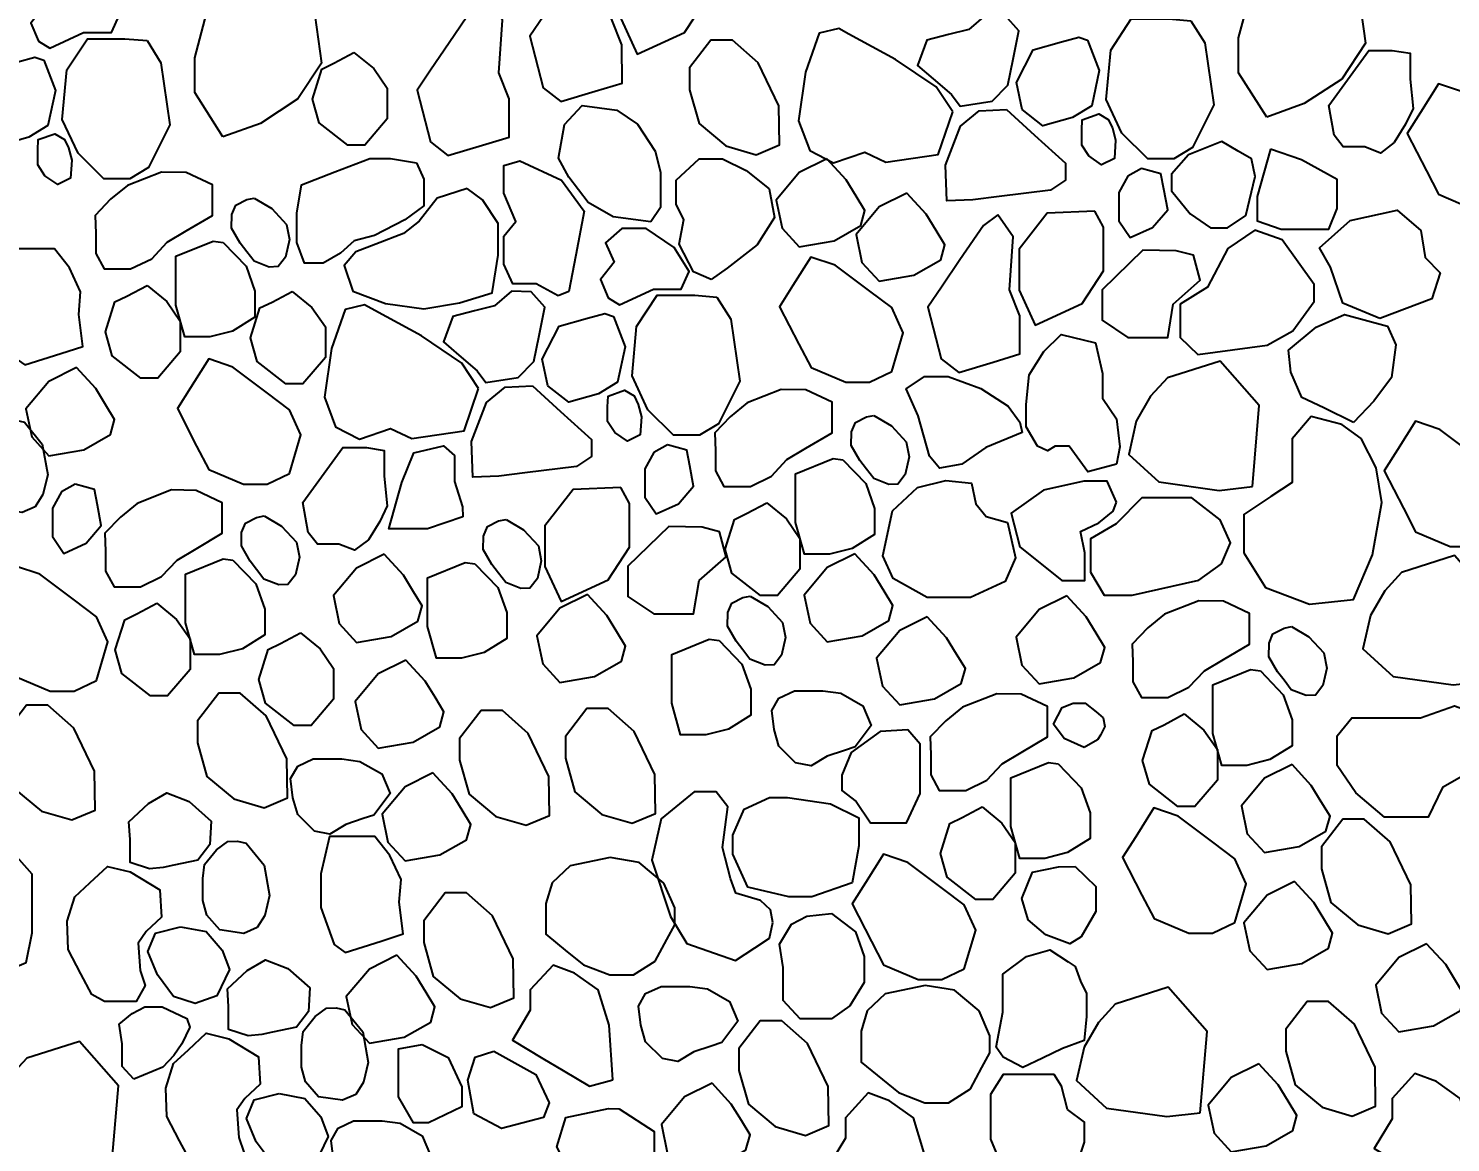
# Model space of a CAD drawing. Header units: millimetres. Extents: x -251401 to 377140, y -30451 to 275830.
# Drawn here: x 68891 to 71192, y -578 to 1223 of the extents above; entities that cross this region are included whole.
import ezdxf

# ---------------------------------------------------------------- set-up
doc = ezdxf.new("R2010")
doc.units = ezdxf.units.MM
for name, color, linetype in [('0-S8', 8, 'Continuous'), ('A-DIMENSIONS', 30, 'Continuous'), ('A-WALL', 4, 'Continuous')]:
    doc.layers.add(name, color=color, linetype=linetype)
doc.styles.add('LEROY', font='simplex.shx')
doc.dimstyles.new('DIM100', dxfattribs={"dimscale": 0, "dimtxt": 220, "dimasz": 180, "dimexe": 220, "dimexo": 250, "dimgap": 1, "dimtad": 1, "dimtoh": 1, "dimlfac": 0.001, "dimzin": 1, "dimdsep": 46, "dimtxsty": 'LEROY', "dimblk1": 'ORIGIN', "dimblk2": 'ORIGIN', "dimsah": 1, "dimcen": 0.18, "dimclrd": 30, "dimclre": 30, "dimclrt": 7, "dimazin": 0, "dimtfac": 1, "dimtix": 1, "dimtmove": 1, "dimatfit": 3, "dimfxl": 1, "dimtvp": 1, "dimtolj": 2, "dimtzin": 0, "dimarcsym": 0})

# ---------------------------------------------------------------- blocks, each defined once
blk = doc.blocks.new('H24H24H24')
at = {"layer": '0-S8', "color": 8}
for points in [[(2728.3, 4305.8), (2805.4, 4302.6), (2851, 4244), (2851, 4177.8), (2824.9, 4121.4), (2748.8, 4156.6), (2714.2, 4209.3), (2714.2, 4279.8)], [(2885.5, 4299.5), (2908.7, 4282.7), (2946.6, 4226.9), (2976.7, 4182.7), (2998.5, 4150.6), (2977.2, 4066.9), (2948.7, 4044.8), (2892.9, 4061.7), (2849.6, 4074.7), (2849.7, 4136.4), (2866.6, 4178.5), (2860.3, 4263.9)], [(1806.7, 4019.7), (1852.1, 4091.2), (1852.1, 4147.5), (1830.3, 4229.2), (1778.6, 4272.7), (1712.1, 4261.8), (1657.7, 4216.5), (1646.9, 4139.2), (1685.2, 4081), (1746, 4041.4)], [(3495.4, 3987.5), (3540.8, 4059.1), (3540.8, 4115.3), (3519.1, 4197.1), (3467.3, 4240.5), (3400.8, 4229.7), (3346.4, 4184.3), (3335.6, 4107), (3373.9, 4048.9), (3434.7, 4009.2)], [(3775.4, 4130.9), (3720.6, 4156.3), (3675.4, 4156.3), (3662.7, 4184.7), (3687.1, 4223.2), (3732.3, 4254.2), (3771.3, 4254.2), (3798.2, 4230.8), (3783.9, 4199.8), (3806, 4171.7), (3793.9, 4142.1)], [(3068.1, 4212), (3091.3, 4195.2), (3129.2, 4139.4), (3159.2, 4095.2), (3181.1, 4063), (3159.7, 3979.4), (3131.3, 3957.3), (3075.5, 3974.1), (3032.2, 3987.2), (3032.3, 4048.9), (3049.1, 4091), (3042.8, 4176.4)], [(1929.2, 4175.3), (1906.8, 4139.5), (1892.2, 4039.5), (1926.8, 3970.3), (1957.1, 3952.1), (1999, 3952.1), (2040.9, 3993.4), (2066.4, 4048), (2059.1, 4128), (2025.7, 4178.4), (1965, 4178.4)], [(2229.6, 4183.9), (2261.2, 4184.8), (2288.8, 4161.2), (2321.4, 4152.9), (2356.4, 4144.1), (2371.6, 4103.1), (2346.5, 4081.7), (2316.7, 4056.1), (2302.8, 4037.2), (2250.8, 4045.5), (2225.4, 4071.3), (2216.8, 4113.5), (2207.5, 4159)], [(2096.5, 4143.9), (2077.6, 4094.8), (2089.6, 4038), (2120.7, 4019.1), (2168.9, 4005.3), (2202.5, 4032), (2211.7, 4075.3), (2184.4, 4128.4), (2138.5, 4141.2), (2110.6, 4148.9)], [(2314.6, 4027.9), (2341.5, 4068.3), (2407.1, 4112.6), (2482.6, 4153.8), (2499, 4162.7), (2530.7, 4155.2), (2552.6, 4092.4), (2564, 4013.5), (2545.9, 3965.5), (2507.4, 3945.5), (2456.9, 3963.1), (2422.7, 3946.9), (2338, 3959.3)], [(2595.9, 4037.6), (2629.4, 4107.1), (2671.1, 4144.1), (2705.7, 4144.1), (2740.3, 4099.1), (2740.3, 4063.7), (2725, 4009.1), (2681.6, 3973), (2632.6, 3958.5), (2594.8, 3974.6)], [(3617.9, 4143.2), (3595.5, 4107.4), (3580.9, 4007.3), (3615.5, 3938.2), (3645.9, 3920), (3687.7, 3920), (3729.6, 3961.2), (3755.1, 4015.8), (3747.8, 4095.9), (3714.4, 4146.2), (3653.7, 4146.2)], [(1582, 4007.9), (1600.3, 3978.5), (1622.5, 3961.5), (1648, 3971.3), (1682.7, 3971.3), (1697.7, 3990.2), (1706.2, 4038.6), (1641.5, 4127.4), (1603.6, 4127.4), (1574.8, 4122.9), (1574.8, 4081), (1569.9, 4033.5)], [(3283.3, 4124), (3251.4, 4098), (3229.7, 4066.5), (3229.7, 4016.9), (3265.9, 3974.3), (3293.4, 3974.3), (3339.8, 4010.4), (3350.6, 4048.8), (3335.4, 4097.3), (3315.9, 4106.7)], [(3785.2, 4111.7), (3766.3, 4062.6), (3778.4, 4005.8), (3809.4, 3986.9), (3857.6, 3973.1), (3891.2, 3999.8), (3900.4, 4043.1), (3873.2, 4096.3), (3827.2, 4109), (3799.3, 4116.7)], [(1398.2, 3888.6), (1379.7, 3951), (1398.2, 3991.5), (1433.6, 4018.2), (1489.7, 4060.3), (1528.8, 4073.5), (1558.1, 4027.1), (1579.6, 3993.2), (1548.4, 3932.8), (1528.8, 3894.9), (1472.7, 3871), (1434.4, 3871)], [(2227.7, 4031.9), (2182.1, 3990.6), (2132, 3945.3), (2132, 3917.7), (2156.4, 3901.3), (2239.7, 3891), (2281.9, 3885.8), (2323.9, 3884.2), (2326.2, 3941.9), (2302, 4004.9), (2271.9, 4029.6)], [(2803.1, 3850.3), (2863.9, 3858.1), (2904.3, 3881.4), (2935.9, 3922.7), (2952.5, 3953.3), (2942.8, 4007.8), (2914.1, 4038.4), (2858.1, 4030.7), (2824.5, 4008.3), (2795.8, 3964.5), (2787.6, 3930.5), (2787.6, 3873.6)], [(2051.1, 3982.1), (2053, 3952.9), (2073.7, 3942.6), (2094.5, 3956.8), (2105.9, 3974.4), (2105.9, 3998.2), (2105.3, 4015.4), (2078.5, 4024.9), (2062.9, 4015.7), (2056.3, 4002.1)], [(3739.9, 3949.9), (3741.7, 3920.8), (3762.4, 3910.5), (3783.2, 3924.6), (3794.6, 3942.2), (3794.6, 3966), (3794, 3983.3), (3767.2, 3992.7), (3751.6, 3983.6), (3745.1, 3969.9)], [(1800.7, 3968), (1822.3, 3891), (1822.3, 3852.1), (1783.4, 3838.2), (1706.3, 3838.2), (1692.5, 3872), (1692.5, 3918.7), (1750.5, 3950.7)], [(1852.6, 3964.6), (1879.5, 3980.1), (1933.2, 3958.5), (1960.9, 3927.4), (1960.9, 3900.5), (1930.6, 3863.3), (1897.7, 3840.8), (1870, 3840.8), (1840.5, 3860.7), (1825.2, 3923.6), (1831.2, 3952.3)], [(2009.2, 3936.4), (2031.2, 3924.3), (2045.9, 3897.6), (2045.9, 3852.1), (2027.5, 3824.8), (1991.4, 3841.1), (1966.7, 3869.9), (1973, 3902.9), (1977.8, 3928.1)], [(2518.2, 3952.1), (2562.8, 3929.8), (2600.2, 3885.3), (2590.6, 3840), (2562.8, 3809.8), (2506.6, 3819.4), (2463.4, 3844.2), (2456.7, 3868.5), (2470.8, 3891.7), (2487, 3918.2)], [(2705.5, 3756.8), (2733.9, 3769.4), (2757.2, 3813.9), (2749.6, 3853.9), (2762.2, 3878.2), (2762.2, 3917.6), (2724.8, 3952), (2687.3, 3952), (2648.9, 3933.3), (2611.4, 3903.5), (2602.8, 3857.4), (2631.1, 3812.9), (2679.7, 3775.5)], [(2953.1, 3730.5), (2988.5, 3750), (3026.1, 3750), (3040.6, 3781.6), (3040.6, 3827.3), (3021.3, 3850.6), (3041, 3896.4), (3041, 3941.1), (3014.7, 3948.7), (2947.7, 3917.7), (2910.6, 3867.5), (2924.3, 3796.5), (2935.7, 3737.5)], [(3182, 3945.9), (3170.5, 3919), (3170.5, 3876.2), (3201, 3853.7), (3250, 3828.1), (3282.7, 3819.7), (3305.2, 3799.4), (3333.1, 3783.5), (3363.5, 3783.5), (3375.5, 3817), (3375.5, 3864.3), (3368, 3910.2), (3314.5, 3930.9), (3257.8, 3952.9), (3224.4, 3952.9)], [(3554.7, 3929.9), (3594.5, 3930.5), (3649.7, 3908.8), (3677, 3886.7), (3702, 3860.5), (3700.9, 3831.5), (3700.9, 3799.1), (3687.2, 3774.1), (3644.6, 3774.1), (3610.4, 3790.6), (3585.4, 3817.3), (3554.7, 3835.5), (3512.4, 3860.5), (3512.4, 3887.8), (3512.4, 3910)], [(2389, 3896.6), (2433.5, 3874.3), (2470.9, 3829.8), (2461.4, 3784.5), (2433.5, 3754.3), (2377.3, 3763.9), (2334.1, 3788.7), (2327.4, 3813), (2341.6, 3836.2), (2357.7, 3862.7)], [(3100, 3904.3), (3148.5, 3888.4), (3177.7, 3851.3), (3203.4, 3831.3), (3248, 3814.1), (3280.1, 3801.8), (3298.9, 3779.9), (3285.1, 3738.1), (3232.5, 3718.2), (3170.2, 3709.6), (3112.5, 3719.3), (3059.9, 3735.3), (3050.2, 3796.4), (3050.2, 3847.8), (3075.3, 3885.6)], [(3444.6, 3888.6), (3416.2, 3871.9), (3392.3, 3846), (3387.5, 3821.6), (3393.9, 3793.3), (3405.9, 3777.8), (3420.6, 3777), (3445, 3786.6), (3456.5, 3801.7), (3467.3, 3815.7), (3481.3, 3840), (3480.9, 3861.9), (3474.5, 3877.1), (3456.5, 3886.2)], [(1623.8, 3693.9), (1683.7, 3718.8), (1703.5, 3776.8), (1721.4, 3808), (1671.6, 3852.6), (1595.7, 3869.2), (1557.5, 3836), (1550.5, 3792.7), (1526.2, 3767.9), (1539.6, 3725.8)], [(2084.6, 3867.7), (2161.7, 3864.4), (2207.2, 3805.8), (2207.2, 3739.7), (2181.2, 3683.3), (2105.1, 3718.4), (2070.5, 3771.1), (2070.5, 3841.6)], [(2241.8, 3861.4), (2265, 3844.5), (2302.9, 3788.8), (2333, 3744.5), (2354.8, 3712.4), (2333.5, 3628.8), (2305, 3606.7), (2249.2, 3623.5), (2205.9, 3636.6), (2206, 3698.2), (2222.9, 3740.3), (2216.6, 3825.8)], [(1764.2, 3674.1), (1730.1, 3721.3), (1730.1, 3748.8), (1781.8, 3821.2), (1825.7, 3836.6), (1869.7, 3807), (1902.6, 3744.4), (1946.6, 3716.9), (1946.6, 3663.1), (1918, 3635.7), (1806, 3651)], [(2853.7, 3716.3), (2798.9, 3741.6), (2753.8, 3741.6), (2741.1, 3770), (2765.4, 3808.6), (2810.6, 3839.5), (2849.7, 3839.5), (2876.6, 3816.2), (2862.3, 3785.2), (2884.4, 3757), (2872.3, 3727.4)], [(2006.8, 3804.5), (2073.1, 3740.1), (2073.1, 3691.4), (2031.2, 3663.1), (1966.8, 3663.1), (1957.9, 3717.3), (1914.1, 3755.7), (1925, 3796.1), (1953.1, 3803.6)], [(3494.9, 3816.9), (3457.9, 3778.5), (3443.5, 3738), (3443.5, 3696.1), (3479.7, 3673.6), (3516.6, 3664.2), (3557.1, 3664.2), (3571.6, 3715.6), (3571.6, 3765.5), (3571.6, 3794.5), (3510.8, 3819.1)], [(3728.4, 3700.5), (3725.5, 3737), (3743.4, 3775.7), (3767.8, 3806.5), (3795, 3806.5), (3840.9, 3806.5), (3855.2, 3746.3), (3855.2, 3691.9), (3833.7, 3631.7), (3815.8, 3618.8), (3757.7, 3637.4), (3722, 3648.9)], [(2413.3, 3608.5), (2394.7, 3671), (2413.3, 3711.5), (2448.7, 3738.1), (2504.7, 3780.3), (2543.9, 3793.4), (2573.2, 3747.1), (2594.6, 3713.1), (2563.4, 3652.7), (2543.8, 3614.9), (2487.7, 3590.9), (2449.5, 3590.9)], [(2696.3, 3728.5), (2673.8, 3692.7), (2659.3, 3592.6), (2693.8, 3523.5), (2724.2, 3505.3), (2766.1, 3505.3), (2807.9, 3546.5), (2833.4, 3601.1), (2826.2, 3681.2), (2792.8, 3731.5), (2732.1, 3731.5)], [(2996.7, 3737.1), (3028.3, 3738), (3055.9, 3714.3), (3088.5, 3706.1), (3123.5, 3697.3), (3138.7, 3656.3), (3113.6, 3634.8), (3083.8, 3609.3), (3069.8, 3590.4), (3017.9, 3598.7), (2992.4, 3624.4), (2983.8, 3666.7), (2974.6, 3712.2)], [(3383.2, 3737.8), (3351.3, 3711.8), (3329.6, 3680.3), (3329.6, 3630.8), (3365.8, 3588.1), (3393.3, 3588.1), (3439.7, 3624.2), (3450.5, 3662.6), (3435.3, 3711.1), (3415.8, 3720.5)], [(3618, 3747.4), (3586.1, 3721.4), (3564.4, 3689.9), (3564.4, 3640.3), (3600.6, 3597.6), (3628.1, 3597.6), (3674.4, 3633.8), (3685.3, 3672.2), (3670.1, 3720.7), (3650.5, 3730.1)], [(3081.6, 3581), (3108.6, 3621.5), (3174.1, 3665.7), (3249.7, 3706.9), (3266.1, 3715.9), (3297.7, 3708.4), (3319.6, 3645.6), (3331, 3566.7), (3313, 3518.6), (3274.4, 3498.7), (3224, 3516.3), (3189.7, 3500.1), (3105, 3512.5)], [(1666.4, 3526), (1714.1, 3549.8), (1749.8, 3566.4), (1767.9, 3607.2), (1771.5, 3643), (1726.5, 3679.9), (1681, 3700.5), (1611.5, 3681.8), (1598, 3651.2), (1604.7, 3598.5), (1633.5, 3560.2)], [(2863.6, 3697.1), (2844.6, 3648), (2856.7, 3591.2), (2887.7, 3572.2), (2935.9, 3558.5), (2969.5, 3585.1), (2978.7, 3628.4), (2951.5, 3681.6), (2905.5, 3694.3), (2877.7, 3702.1)], [(2049.9, 3458.3), (2095.8, 3446), (2126.1, 3487.7), (2149.1, 3487.7), (2161.2, 3480.2), (2177.4, 3487.8), (2195.6, 3519), (2195.6, 3555), (2190.8, 3602.8), (2167.3, 3640.8), (2139, 3668.3), (2083.9, 3654.6), (2072.2, 3604.8), (2072.2, 3565.2), (2049.9, 3532), (2044.2, 3486.7)], [(1829.8, 3422.3), (1818.7, 3553.4), (1881.8, 3625.2), (1967.3, 3597.9), (1994.5, 3568.3), (2017.7, 3528.2), (2029.9, 3474.2), (1981.2, 3429.9), (1883.7, 3416)], [(3387.7, 3443.5), (3369.1, 3506), (3387.7, 3546.5), (3423.1, 3573.2), (3479.1, 3615.3), (3518.3, 3628.5), (3547.6, 3582.1), (3569, 3548.2), (3537.8, 3487.8), (3518.3, 3449.9), (3462.1, 3426), (3423.9, 3426)], [(3732.1, 3614.5), (3776.7, 3592.2), (3814.1, 3547.7), (3804.5, 3502.4), (3776.7, 3472.2), (3720.5, 3481.8), (3677.3, 3506.6), (3670.6, 3530.9), (3684.7, 3554.1), (3700.9, 3580.6)], [(2202.3, 3509.7), (2261.2, 3485.4), (2299.8, 3458.3), (2336.2, 3452), (2352.4, 3471.6), (2370.3, 3536.8), (2389.9, 3580.1), (2360.5, 3600.3), (2321.8, 3600.3), (2269.4, 3580.9), (2224.8, 3552.1), (2206.1, 3526.6)], [(2552.1, 3578.5), (2591.9, 3579), (2647.1, 3557.4), (2674.4, 3535.2), (2699.5, 3509.1), (2698.3, 3480.1), (2698.3, 3447.7), (2684.7, 3422.6), (2642, 3422.6), (2607.9, 3439.1), (2582.8, 3465.9), (2552.1, 3484.1), (2509.9, 3509.1), (2509.9, 3536.4), (2509.9, 3558.6)], [(2818.2, 3535.2), (2820.1, 3506.1), (2840.7, 3495.8), (2861.5, 3509.9), (2873, 3527.5), (2873, 3551.3), (2872.3, 3568.6), (2845.6, 3578), (2829.9, 3568.9), (2823.4, 3555.2)], [(2994.7, 3585), (2949.2, 3543.8), (2899.1, 3498.4), (2899.1, 3470.8), (2923.4, 3454.5), (3006.8, 3444.2), (3049, 3439), (3091, 3437.3), (3093.3, 3495.1), (3069.1, 3558.1), (3038.9, 3582.8)], [(1435.2, 3342.9), (1416.7, 3405.4), (1435.2, 3445.9), (1470.7, 3472.5), (1526.7, 3514.7), (1565.9, 3527.8), (1595.2, 3481.5), (1616.6, 3447.6), (1585.4, 3387.2), (1565.8, 3349.3), (1509.7, 3325.4), (1471.5, 3325.4)], [(1653.6, 3500.2), (1685, 3522.5), (1734.6, 3535.8), (1765.4, 3499.6), (1765.4, 3429), (1799.8, 3406.1), (1843.5, 3376.9), (1843.5, 3315), (1808.8, 3258.8), (1737.6, 3232.3), (1666.3, 3239.5), (1635.5, 3311.9), (1620.4, 3396.4), (1629.5, 3452.5)], [(2442, 3537.2), (2413.7, 3520.5), (2389.7, 3494.5), (2385, 3470.2), (2391.3, 3441.9), (2403.3, 3426.4), (2418.1, 3425.6), (2442.4, 3435.1), (2454, 3450.3), (2464.7, 3464.2), (2478.7, 3488.6), (2478.3, 3510.5), (2471.9, 3525.6), (2454, 3534.8)], [(3816.2, 3526.1), (3787.5, 3490.7), (3778.6, 3441.3), (3786.4, 3409.3), (3798.8, 3389.6), (3820.1, 3380.1), (3858.9, 3385.7), (3880.3, 3409.8), (3886.5, 3433.4), (3886.5, 3468.8), (3883.7, 3491.3), (3864.5, 3515.4), (3846, 3528.9), (3830.3, 3529.5)], [(2776.2, 3489.5), (2798.2, 3477.5), (2812.9, 3450.8), (2812.9, 3405.2), (2794.6, 3378), (2758.4, 3394.2), (2733.8, 3423), (2740.1, 3456), (2744.9, 3481.2)], [(3107.4, 3373.5), (3164.1, 3354.1), (3226.7, 3354.1), (3205.8, 3428.6), (3186.4, 3476.9), (3138.5, 3488), (3120.9, 3472.5), (3120.9, 3430.6), (3107.6, 3389.4)], [(3241.6, 3365.7), (3259.9, 3336.3), (3282.2, 3319.3), (3307.7, 3329.1), (3342.3, 3329.1), (3357.3, 3348), (3365.8, 3396.4), (3301.1, 3485.2), (3263.2, 3485.2), (3234.4, 3480.6), (3234.4, 3438.8), (3229.6, 3391.3)], [(2492.3, 3465.5), (2455.4, 3427.1), (2440.9, 3386.6), (2440.9, 3344.6), (2477.1, 3322.2), (2514, 3312.8), (2554.6, 3312.8), (2569.1, 3364.2), (2569.1, 3414.1), (2569.1, 3443), (2508.2, 3467.6)], [(2049.5, 3397.1), (2064.8, 3431), (2102.7, 3431), (2168, 3416.3), (2220, 3379.1), (2205.9, 3324.7), (2137.9, 3270.2), (2100.7, 3270.2), (2100.7, 3315.1), (2108, 3349.5), (2078.2, 3363.5), (2055.3, 3382.4)], [(2260.3, 3373.8), (2225.8, 3364.3), (2213, 3306.8), (2229.6, 3268.5), (2285.9, 3242.9), (2356.2, 3242.9), (2411.2, 3273.6), (2427.8, 3310), (2411.9, 3382.8), (2371.6, 3420.5), (2325.5, 3432), (2284, 3428), (2277.3, 3394.3)], [(2851.7, 3420.8), (2928.7, 3417.6), (2974.3, 3359), (2974.3, 3292.8), (2948.3, 3236.4), (2872.2, 3271.6), (2837.6, 3324.3), (2837.6, 3394.8)], [(3538.8, 3416.1), (3578.6, 3416.7), (3633.8, 3395.1), (3661.1, 3372.9), (3686.2, 3346.8), (3685, 3317.8), (3685, 3285.3), (3671.4, 3260.3), (3628.7, 3260.3), (3594.5, 3276.8), (3569.5, 3303.5), (3538.8, 3321.7), (3496.5, 3346.8), (3496.5, 3374.1), (3496.5, 3396.2)], [(3734.5, 3425.9), (3756.5, 3413.8), (3771.1, 3387.1), (3771.1, 3341.6), (3752.8, 3314.3), (3716.6, 3330.6), (3692, 3359.4), (3698.3, 3392.4), (3703.1, 3417.6)], [(1879.8, 3297.4), (1865.1, 3331.5), (1881.7, 3368.3), (1927.7, 3404.2), (1984.9, 3404.2), (2008.8, 3404.2), (2050.3, 3361.8), (2091.7, 3337.9), (2091.7, 3283.6), (2069.6, 3246.8), (2024.5, 3246.8), (1916.7, 3270.7)], [(2615.4, 3396), (2583.5, 3370), (2561.8, 3338.5), (2561.8, 3288.9), (2598, 3246.2), (2625.5, 3246.2), (2671.9, 3282.4), (2682.7, 3320.8), (2667.5, 3369.2), (2648, 3378.6)], [(3037.3, 3369), (3009, 3352.3), (2985, 3326.4), (2980.3, 3302.1), (2986.6, 3273.8), (2998.6, 3258.2), (3013.4, 3257.4), (3037.7, 3267), (3049.3, 3282.1), (3060, 3296.1), (3074, 3320.4), (3073.6, 3342.3), (3067.2, 3357.5), (3049.3, 3366.7)], [(3428.7, 3374.9), (3400.4, 3358.1), (3376.4, 3332.2), (3371.6, 3307.9), (3378, 3279.6), (3390, 3264.1), (3404.7, 3263.3), (3429.1, 3272.8), (3440.7, 3288), (3451.4, 3301.9), (3465.4, 3326.2), (3465, 3348.2), (3458.6, 3363.3), (3440.7, 3372.5)], [(2773.9, 3357.6), (2840.2, 3293.3), (2840.2, 3244.6), (2798.2, 3216.3), (2733.9, 3216.3), (2725, 3270.5), (2681.1, 3308.9), (2692.1, 3349.3), (2720.2, 3356.8)], [(2473, 3313.7), (2517.5, 3291.4), (2554.9, 3246.9), (2545.4, 3201.5), (2517.5, 3171.3), (2461.3, 3181), (2418.1, 3205.8), (2411.4, 3230.1), (2425.6, 3253.3), (2441.7, 3279.7)], [(1451, 3107.8), (1439.9, 3238.9), (1503, 3310.7), (1588.4, 3283.5), (1615.7, 3253.8), (1638.9, 3213.7), (1651, 3159.8), (1602.3, 3115.4), (1504.9, 3101.5)], [(3087.6, 3297.3), (3050.7, 3259), (3036.2, 3218.4), (3036.2, 3176.5), (3072.4, 3154), (3109.3, 3144.6), (3149.9, 3144.6), (3164.4, 3196), (3164.4, 3245.9), (3164.4, 3274.9), (3103.5, 3299.5)], [(3234.6, 3312.7), (3279.2, 3290.4), (3316.6, 3245.9), (3307, 3200.6), (3279.2, 3170.4), (3223, 3180.1), (3179.8, 3204.8), (3173.1, 3229.2), (3187.2, 3252.3), (3203.4, 3278.8)], [(3479, 3303.2), (3442.1, 3264.8), (3427.6, 3224.3), (3427.6, 3182.3), (3463.8, 3159.9), (3500.7, 3150.5), (3541.3, 3150.5), (3555.7, 3201.9), (3555.7, 3251.8), (3555.7, 3280.7), (3494.9, 3305.3)], [(3700, 3108.8), (3681.5, 3171.3), (3700, 3211.8), (3735.4, 3238.4), (3791.5, 3280.6), (3830.6, 3293.7), (3859.9, 3247.4), (3881.3, 3213.5), (3850.1, 3153.1), (3830.6, 3115.2), (3774.5, 3091.3), (3736.2, 3091.3)], [(2130.2, 3245.8), (2174.8, 3223.6), (2212.2, 3179), (2202.6, 3133.7), (2174.8, 3103.5), (2118.6, 3113.2), (2075.3, 3137.9), (2068.6, 3162.3), (2082.8, 3185.4), (2098.9, 3211.9)], [(2642.2, 3245.1), (2613.9, 3228.3), (2589.9, 3202.4), (2585.2, 3178.1), (2591.5, 3149.8), (2603.5, 3134.3), (2618.3, 3133.5), (2642.6, 3143), (2654.2, 3158.2), (2664.9, 3172.1), (2678.9, 3196.4), (2678.5, 3218.4), (2672.1, 3233.5), (2654.2, 3242.7)], [(2905.6, 3247.7), (2950.2, 3225.4), (2987.6, 3180.9), (2978, 3135.6), (2950.2, 3105.4), (2894, 3115.1), (2850.7, 3139.8), (2844, 3164.1), (2858.2, 3187.3), (2874.3, 3213.8)], [(1876.7, 3237.1), (1916.6, 3237.7), (1971.8, 3216.1), (1999.1, 3193.9), (2024.1, 3167.7), (2023, 3138.7), (2023, 3106.3), (2009.3, 3081.3), (1966.6, 3081.3), (1932.5, 3097.8), (1907.5, 3124.5), (1876.7, 3142.7), (1834.5, 3167.7), (1834.5, 3195), (1834.5, 3217.2)], [(3602.1, 3233.7), (3570.2, 3207.6), (3548.5, 3176.2), (3548.5, 3126.6), (3584.7, 3083.9), (3612.2, 3083.9), (3658.6, 3120.1), (3669.4, 3158.4), (3654.2, 3206.9), (3634.7, 3216.3)], [(2355.7, 3211.6), (2400.3, 3189.3), (2437.7, 3144.8), (2428.1, 3099.5), (2400.3, 3069.3), (2344.1, 3079), (2300.9, 3103.7), (2294.2, 3128.1), (2308.3, 3151.2), (2324.5, 3177.7)], [(1766.6, 3195.9), (1738.3, 3179.1), (1714.4, 3153.2), (1709.6, 3128.9), (1716, 3100.6), (1727.9, 3085), (1742.7, 3084.2), (1767, 3093.8), (1778.6, 3109), (1789.4, 3122.9), (1803.3, 3147.2), (1802.9, 3169.2), (1796.6, 3184.3), (1778.6, 3193.5)], [(2692.5, 3173.4), (2655.6, 3135), (2641.1, 3094.5), (2641.1, 3052.5), (2677.3, 3030.1), (2714.2, 3020.7), (2754.8, 3020.7), (2769.3, 3072.1), (2769.3, 3122), (2769.3, 3150.9), (2708.4, 3175.5)], [(3369.8, 3185.8), (3337.9, 3159.8), (3316.2, 3128.3), (3316.2, 3078.7), (3352.4, 3036), (3379.9, 3036), (3426.3, 3072.2), (3437.1, 3110.5), (3421.9, 3159), (3402.4, 3168.4)], [(3199.3, 3141.8), (3243.9, 3119.6), (3281.3, 3075), (3271.7, 3029.7), (3243.9, 2999.5), (3187.7, 3009.2), (3144.4, 3033.9), (3137.8, 3058.3), (3151.9, 3081.5), (3168.1, 3107.9)], [(1816.9, 3124.1), (1780, 3085.8), (1765.5, 3045.3), (1765.5, 3003.3), (1801.7, 2980.9), (1838.7, 2971.5), (1879.2, 2971.5), (1893.7, 3022.8), (1893.7, 3072.8), (1893.7, 3101.7), (1832.9, 3126.3)], [(2203.7, 3086.8), (2243.5, 3087.4), (2298.7, 3065.7), (2326, 3043.6), (2351.1, 3017.4), (2349.9, 2988.4), (2349.9, 2956), (2336.3, 2931), (2293.6, 2931), (2259.4, 2947.5), (2234.4, 2974.2), (2203.7, 2992.4), (2161.4, 3017.4), (2161.4, 3044.7), (2161.4, 3066.9)], [(2495.5, 3088.1), (2459.9, 3067.9), (2446.4, 3036.1), (2472.4, 3001.4), (2489.8, 2995.7), (2517.8, 2986.3), (2543.7, 2970.6), (2568.8, 2975.4), (2595.8, 3002.4), (2603.5, 3029.4), (2607.3, 3060.2), (2595.8, 3080.4), (2570.7, 3091.9), (2524.5, 3091.9)], [(3392, 2982), (3425.5, 3051.5), (3467.3, 3088.4), (3501.8, 3088.4), (3536.4, 3043.4), (3536.4, 3008.1), (3521.1, 2953.5), (3477.7, 2917.3), (3428.7, 2902.9), (3390.9, 2919)], [(1460.9, 2970.6), (1522.1, 2935.5), (1545.2, 2887.8), (1616.1, 2887.8), (1662.3, 2927.3), (1692.9, 2971.3), (1692.9, 3019), (1669, 3048.1), (1598.2, 3048.1), (1557.9, 3048.1), (1502.7, 3067.5), (1466.9, 3054.8), (1452.7, 3028)], [(2102.2, 3000.3), (2134.1, 3014.8), (2151.7, 3038.3), (2137.8, 3065.2), (2119.8, 3072), (2100.3, 3072), (2082.3, 3058.1), (2071.2, 3048.2), (2068.7, 3034.6), (2075.5, 3020.1), (2080.5, 3012.9)], [(2796.6, 2957), (2830.1, 3026.5), (2871.9, 3063.4), (2906.5, 3063.4), (2941, 3018.4), (2941, 2983.1), (2925.8, 2928.5), (2882.4, 2892.3), (2833.3, 2877.9), (2795.6, 2893.9)], [(2967.9, 2953.7), (3001.4, 3023.2), (3043.2, 3060.1), (3077.7, 3060.1), (3112.3, 3015.1), (3112.3, 2979.8), (3097, 2925.2), (3053.6, 2889.1), (3004.6, 2874.6), (2966.8, 2890.7)], [(3703, 2962.3), (3736.5, 3031.8), (3778.3, 3068.8), (3812.9, 3068.8), (3847.4, 3023.8), (3847.4, 2988.5), (3832.2, 2933.8), (3788.8, 2897.7), (3739.8, 2883.2), (3702, 2899.3)], [(1940, 3054.7), (1908.2, 3028.6), (1886.5, 2997.1), (1886.5, 2947.6), (1922.7, 2904.9), (1950.2, 2904.9), (1996.5, 2941.1), (2007.4, 2979.4), (1992.2, 3027.9), (1972.6, 3037.3)], [(2432.1, 3026), (2478.9, 2992.2), (2494, 2955.5), (2494, 2931), (2471, 2913), (2447.9, 2878.4), (2404.7, 2878.4), (2389.6, 2878.4), (2367.2, 2925.9), (2367.2, 2965.5), (2367.2, 3005.9), (2387.4, 3028.9)], [(1765.7, 2972.9), (1810.3, 2950.7), (1847.7, 2906.1), (1838.1, 2860.8), (1810.3, 2830.6), (1754.1, 2840.3), (1710.9, 2865), (1704.2, 2889.4), (1718.3, 2912.5), (1734.5, 2939)], [(2143.9, 2973.8), (2107, 2935.4), (2092.5, 2894.9), (2092.5, 2853), (2128.7, 2830.5), (2165.6, 2821.1), (2206.2, 2821.1), (2220.6, 2872.5), (2220.6, 2922.4), (2220.6, 2951.4), (2159.8, 2976)], [(3274, 2977.9), (3238.4, 2957.7), (3224.9, 2925.9), (3250.9, 2891.2), (3268.3, 2885.5), (3296.3, 2876.1), (3322.2, 2860.4), (3347.3, 2865.3), (3374.2, 2892.2), (3382, 2919.2), (3385.8, 2950), (3374.2, 2970.2), (3349.2, 2981.8), (3302.9, 2981.8)], [(3155.9, 2959.3), (3200.4, 2937), (3237.8, 2892.5), (3228.3, 2847.1), (3200.4, 2816.9), (3144.2, 2826.6), (3101, 2851.3), (3094.3, 2875.7), (3108.5, 2898.9), (3124.6, 2925.3)], [(2605.7, 2717.6), (2609.2, 2738.1), (2625.5, 2753), (2665.3, 2764.7), (2674.2, 2788.5), (2687.1, 2838.9), (2678.5, 2904.7), (2697.3, 2928.5), (2733, 2928.5), (2786.4, 2884.8), (2801.2, 2818.5), (2771.1, 2727.2), (2745, 2683.5), (2666.1, 2656.2), (2634.8, 2676.7), (2611.1, 2692.2)], [(3549.9, 2913.1), (3514.5, 2881.4), (3516.4, 2843.4), (3536, 2818.1), (3574.6, 2809.9), (3592, 2806.2), (3613.9, 2804.2), (3645.6, 2814.3), (3645.6, 2851.7), (3647.5, 2880.1), (3615.8, 2909.9), (3586, 2927)], [(1858.4, 2717.6), (1839.8, 2780.1), (1858.4, 2820.6), (1893.8, 2847.3), (1949.8, 2889.4), (1989, 2902.6), (2018.3, 2856.2), (2039.7, 2822.3), (2008.5, 2761.9), (1988.9, 2724), (1932.8, 2700.1), (1894.6, 2700.1)], [(2267, 2904.3), (2235.1, 2878.3), (2213.4, 2846.8), (2213.4, 2797.2), (2249.6, 2754.6), (2277.1, 2754.6), (2323.5, 2790.7), (2334.3, 2829.1), (2319.1, 2877.6), (2299.6, 2887)], [(2512.1, 2909.3), (2466.7, 2886.9), (2466.7, 2841.6), (2477.5, 2781.8), (2542.3, 2758.8), (2579.8, 2758.8), (2646.1, 2774.6), (2670.6, 2827.9), (2670.6, 2858.9), (2651.8, 2900.6), (2610.8, 2919.3), (2581.9, 2919.3)], [(1573.5, 2778.2), (1607, 2847.7), (1648.8, 2884.7), (1683.4, 2884.7), (1718, 2839.7), (1718, 2804.4), (1702.7, 2749.7), (1659.3, 2713.6), (1610.3, 2699.2), (1572.5, 2715.2)], [(3210, 2750.4), (3207.1, 2787), (3225.1, 2825.7), (3249.4, 2856.5), (3276.7, 2856.5), (3322.6, 2856.5), (3336.9, 2796.3), (3336.9, 2741.8), (3315.4, 2681.7), (3297.5, 2668.8), (3239.4, 2687.4), (3203.6, 2698.9)], [(3953, 2852.6), (3985.2, 2805.1), (3960.7, 2730.7), (3960.7, 2683.7), (3942.2, 2653.9), (3853.9, 2635.4), (3813.4, 2652.7), (3803.8, 2700.9), (3803.8, 2795.7), (3849.1, 2847), (3921.3, 2864.8)], [(3457.5, 2845.8), (3428.8, 2810.4), (3419.8, 2761), (3427.7, 2729), (3440, 2709.3), (3461.4, 2699.8), (3500.2, 2705.4), (3521.5, 2729.5), (3527.7, 2753.1), (3527.7, 2788.5), (3524.9, 2811), (3505.8, 2835.1), (3487.3, 2848.6), (3471.5, 2849.2)], [(2116.8, 2808), (2082.9, 2775.9), (2082.9, 2735.2), (2107, 2694.5), (2125.4, 2683.1), (2163.8, 2697.4), (2192.4, 2721.5), (2202.7, 2756.4), (2185.5, 2798.8), (2143.7, 2807.4)], [(2296, 2642.8), (2277.5, 2705.3), (2296, 2745.8), (2331.4, 2772.4), (2387.5, 2814.6), (2426.6, 2827.7), (2455.9, 2781.4), (2477.4, 2747.4), (2446.2, 2687), (2426.6, 2649.2), (2370.5, 2625.2), (2332.2, 2625.2)], [(2781.8, 2781.3), (2821.8, 2814.7), (2868.7, 2822.6), (2933.7, 2808.9), (2962.6, 2781.5), (2972.7, 2748.3), (2972.7, 2698.5), (2938.1, 2670.3), (2912.1, 2649.2), (2869.5, 2632.8), (2831.2, 2632.8), (2795.8, 2655.2), (2777, 2689.8), (2764.2, 2713.5), (2764.2, 2741.1)], [(3645.5, 2799.3), (3597.2, 2770.3), (3594.8, 2726), (3619.7, 2702.7), (3632.6, 2684.1), (3629.4, 2639.9), (3621.3, 2615.7), (3635.8, 2589.9), (3657.6, 2589.9), (3686.6, 2589.9), (3707.6, 2601.2), (3725.3, 2634.2), (3745.4, 2673.7), (3747, 2719.6), (3735, 2759), (3710.8, 2781.6), (3682.2, 2808.2)], [(1761.6, 2783.8), (1806.1, 2761.5), (1843.5, 2717), (1834, 2671.7), (1806.1, 2641.5), (1749.9, 2651.2), (1706.7, 2675.9), (1700, 2700.3), (1714.2, 2723.4), (1730.3, 2749.9)], [(3025.8, 2658.9), (3059.3, 2728.4), (3101.1, 2765.3), (3135.6, 2765.3), (3170.2, 2720.3), (3170.2, 2685), (3154.9, 2630.4), (3111.5, 2594.2), (3062.5, 2579.8), (3024.7, 2595.8)], [(2510.8, 2731.9), (2472, 2702.3), (2457.8, 2662.4), (2457.8, 2620.7), (2481.2, 2582.5), (2510.8, 2561.5), (2561.6, 2561.5), (2589, 2591.1), (2589, 2644.7), (2594.7, 2682.3), (2575.3, 2714.8), (2550.8, 2727.9)], [(3564.1, 2710.7), (3522.2, 2702.7), (3496.5, 2672.9), (3484.4, 2641.5), (3505.3, 2598.8), (3540, 2586.7), (3575.4, 2598), (3601.2, 2632.6), (3616.5, 2670.5), (3604.4, 2700.2)], [(1548.3, 2683.2), (1592.8, 2661), (1630.2, 2616.4), (1620.7, 2571.1), (1592.8, 2540.9), (1536.6, 2550.6), (1493.4, 2575.3), (1486.7, 2599.7), (1500.9, 2622.8), (1517, 2649.3)], [(2107.9, 2622.5), (2098.2, 2602.4), (2098.2, 2565.6), (2102, 2526.7), (2137, 2513.8), (2169.4, 2498.3), (2201.3, 2482.9), (2232.8, 2499.6), (2244.5, 2515.7), (2233.5, 2572.7), (2233.5, 2597.3), (2233.5, 2634.1), (2195.3, 2662.6), (2157.7, 2673), (2127.9, 2653.6), (2116.8, 2646.3)], [(2864.7, 2463.2), (2870.3, 2551.5), (2888, 2608.5), (2926.6, 2635.8), (2961.1, 2648.7), (2998.1, 2608.5), (2998.1, 2575.6), (3027, 2527.4), (2977.7, 2497.8), (2944.8, 2478), (2902.4, 2452.6)], [(3213.8, 2664.4), (3258.3, 2642.2), (3295.7, 2597.6), (3286.2, 2552.3), (3258.3, 2522.1), (3202.1, 2531.8), (3158.9, 2556.5), (3152.2, 2580.9), (3166.4, 2604.1), (3182.5, 2630.5)], [(3390.3, 2643.3), (3354.9, 2611.6), (3356.8, 2573.7), (3376.4, 2548.4), (3415, 2540.1), (3432.4, 2536.4), (3454.3, 2534.4), (3486, 2544.6), (3486, 2581.9), (3487.9, 2610.4), (3456.2, 2640.1), (3426.4, 2657.2)], [(1914.3, 2409.8), (1903.2, 2541), (1966.3, 2612.7), (2051.7, 2585.5), (2079, 2555.8), (2102.2, 2515.7), (2114.4, 2461.8), (2065.6, 2417.5), (1968.2, 2403.6)], [(2272.1, 2574.5), (2312, 2607.9), (2359, 2615.8), (2424, 2602.1), (2452.9, 2574.7), (2463, 2541.5), (2463, 2491.7), (2428.3, 2463.5), (2402.3, 2442.4), (2359.7, 2426), (2321.4, 2426), (2286, 2448.4), (2267.3, 2483), (2254.4, 2506.7), (2254.4, 2534.3)], [(2711.2, 2610.1), (2675.5, 2589.9), (2662, 2558.1), (2688, 2523.5), (2705.4, 2517.7), (2733.4, 2508.4), (2759.3, 2492.7), (2784.4, 2497.5), (2811.4, 2524.4), (2819.1, 2551.4), (2822.9, 2582.2), (2811.4, 2602.4), (2786.3, 2614), (2740.1, 2614)], [(1631.4, 2483.4), (1664.9, 2552.9), (1706.7, 2589.9), (1741.3, 2589.9), (1775.8, 2544.9), (1775.8, 2509.6), (1760.6, 2454.9), (1717.2, 2418.8), (1668.2, 2404.3), (1630.4, 2420.4)], [(3297.9, 2576), (3269.2, 2540.7), (3260.2, 2491.2), (3268.1, 2459.2), (3280.4, 2439.5), (3301.8, 2430), (3340.6, 2435.6), (3361.9, 2459.8), (3368.1, 2483.4), (3368.1, 2518.7), (3365.3, 2541.2), (3346.2, 2565.4), (3327.7, 2578.8), (3311.9, 2579.4)], [(3639.3, 2464.1), (3658.4, 2484.4), (3658.4, 2521.3), (3662.9, 2553.1), (3641.9, 2570.3), (3621.4, 2581.2), (3593.7, 2581.2), (3553.9, 2562.4), (3549, 2548.1), (3562, 2521.3), (3574.9, 2502.5), (3592.4, 2483.7)], [(2516, 2452.1), (2549.5, 2521.6), (2591.3, 2558.5), (2625.9, 2558.5), (2660.4, 2513.5), (2660.4, 2478.2), (2645.2, 2423.6), (2601.8, 2387.4), (2552.7, 2373), (2515, 2389)], [(3485.9, 2529.5), (3437.6, 2500.5), (3435.2, 2456.2), (3460.1, 2432.9), (3473, 2414.4), (3469.8, 2370.1), (3461.7, 2345.9), (3476.3, 2320.2), (3498, 2320.2), (3527, 2320.2), (3548, 2331.4), (3565.7, 2364.4), (3585.8, 2403.9), (3587.4, 2449.8), (3575.4, 2489.3), (3551.2, 2511.8), (3522.6, 2538.4)], [(3057, 2509.3), (2989, 2471.5), (2967.5, 2426.1), (2976.4, 2402.2), (3044.5, 2384.6), (3089.1, 2407.9), (3099.2, 2462.7), (3087.2, 2499.8)], [(3172.9, 2520), (3130.7, 2499.2), (3108.7, 2452), (3108.7, 2419.2), (3162.8, 2393.4), (3186.8, 2393.4), (3211.4, 2435.6), (3211.4, 2483.4), (3211.4, 2513)], [(3675.3, 2322.3), (3664.1, 2453.4), (3727.3, 2525.2), (3812.7, 2498), (3839.9, 2468.3), (3863.1, 2428.2), (3875.3, 2374.3), (3826.6, 2329.9), (3729.2, 2316)], [(1819.5, 2489), (1864, 2466.7), (1901.4, 2422.2), (1891.9, 2376.9), (1864, 2346.7), (1807.8, 2356.3), (1764.6, 2381.1), (1757.9, 2405.4), (1772, 2428.6), (1788.2, 2455.1)], [(1470.3, 2287.7), (1476, 2376.1), (1493.6, 2433.1), (1532.2, 2460.4), (1566.8, 2473.2), (1603.8, 2433.1), (1603.8, 2400.1), (1632.7, 2352), (1583.4, 2322.4), (1550.5, 2302.6), (1508, 2277.1)], [(2150.3, 2471.8), (2233, 2471.8), (2253.7, 2439.4), (2253.7, 2367), (2232.3, 2316.4), (2155.7, 2285.8), (2115.6, 2320.1), (2101.7, 2362.4), (2101.7, 2394.4), (2128.7, 2414.9), (2138.9, 2452.8)], [(2354.9, 2256.3), (2360.6, 2344.7), (2378.2, 2401.7), (2416.8, 2429), (2451.4, 2441.9), (2488.3, 2401.7), (2488.3, 2368.8), (2517.3, 2320.6), (2468, 2291), (2435, 2271.2), (2392.6, 2245.8)], [(2704, 2457.6), (2748.6, 2435.4), (2786, 2390.8), (2776.5, 2345.5), (2748.6, 2315.3), (2692.4, 2325), (2649.2, 2349.7), (2642.5, 2374.1), (2656.6, 2397.2), (2672.8, 2423.7)], [(3404.5, 2440.9), (3362.6, 2432.9), (3336.9, 2403.1), (3324.8, 2371.7), (3345.7, 2329), (3380.4, 2316.9), (3415.8, 2328.2), (3441.6, 2362.8), (3456.9, 2400.7), (3444.8, 2430.5)], [(2854.5, 2416), (2797.5, 2379.7), (2797.5, 2322.7), (2855.5, 2254), (2880.9, 2247.5), (2925.2, 2296.5), (2954.9, 2354.5), (2940.3, 2402.1), (2871.3, 2416.6)], [(3208.6, 2392.9), (3173, 2372.7), (3159.5, 2340.9), (3185.5, 2306.3), (3202.9, 2300.5), (3230.9, 2291.2), (3256.8, 2275.5), (3281.9, 2280.3), (3308.9, 2307.2), (3316.6, 2334.2), (3320.4, 2365), (3308.9, 2385.2), (3283.8, 2396.8), (3237.6, 2396.8)]]:
    blk.add_lwpolyline(points, close=True, dxfattribs=at)
blk = doc.blocks.new('USER ARROW 100')
at = {"layer": 'A-DIMENSIONS'}
for q in [(-200, 0), (200, 0)]:
    blk.add_line((0, 0), q, dxfattribs=at)
for points in [[(0, 0), (0, 200)], [(0, 0), (0, -200)]]:
    blk.add_lwpolyline(points, dxfattribs=at)
blk.add_circle((0, 0), 90, dxfattribs=at)
blk = doc.blocks.new('*D129')
at = {"layer": 'A-DIMENSIONS', "color": 30, "transparency": 16777216}
for p, q in [((69051.3, 3059.9), (61500.8, 3059.9)), ((61500.8, -2939.1), (61500.8, 3058.9)), ((66451.3, -2940.1), (61500.8, -2940.1))]:
    blk.add_line(p, q, dxfattribs=at)
at = {"layer": 'Defpoints', "color": 0, "transparency": 16777216}
for p in [(61500.8, 3059.9), (69301.3, 3059.9), (66701.3, -2940.1)]:
    blk.add_point(p, dxfattribs=at)
at = {"layer": 'A-DIMENSIONS', "color": 30, "transparency": 16777216}
for p, rotation in [((61500.8, 3059.9), 90), ((61500.8, -2940.1), 270)]:
    blk.add_blockref('USER ARROW 100', p, dxfattribs=dict(at, rotation=rotation))
at = {"layer": 'A-DIMENSIONS', "color": 7, "transparency": 16777216, "insert": (61290.8, 59.9), "char_height": 220, "attachment_point": 5, "rotation": 90, "style": 'LEROY'}
blk.add_mtext('\\A2;6.00 METERS', dxfattribs=at)
blk = doc.blocks.new('*D133')
at = {"layer": 'A-DIMENSIONS', "color": 30, "transparency": 16777216}
for p, q in [((69051.3, 3059.9), (62000.8, 3059.9)), ((62000.8, 3058.9), (62000.8, 160.9)), ((66224.5, 159.9), (62000.8, 159.9))]:
    blk.add_line(p, q, dxfattribs=at)
at = {"layer": 'Defpoints', "color": 0, "transparency": 16777216}
for p in [(69301.3, 3059.9), (62000.8, 159.9), (66474.5, 159.9)]:
    blk.add_point(p, dxfattribs=at)
at = {"layer": 'A-DIMENSIONS', "color": 30, "transparency": 16777216}
for p, rotation in [((62000.8, 3059.9), 90), ((62000.8, 159.9), 270)]:
    blk.add_blockref('USER ARROW 100', p, dxfattribs=dict(at, rotation=rotation))
at = {"layer": 'A-DIMENSIONS', "color": 7, "transparency": 16777216, "insert": (61790.8, 1609.9), "char_height": 220, "attachment_point": 5, "rotation": 90, "style": 'LEROY'}
blk.add_mtext('\\A2;2.90', dxfattribs=at)

msp = doc.modelspace()

# ---------------------------------------------------------------- hatches: boundary and pattern name
at = {"layer": '0-S8'}
h = msp.add_hatch(dxfattribs=at)
h.set_pattern_fill('GOST_WOOD', color=8, scale=10, angle=350)
h.set_pattern_definition([(80, (18000, 0), (59.088465, -10.41889), [100, -20]), (80, (18016.223, -23.17), (59.088465, -10.41889), [60, -15, 30, -15]), (80, (18030.71, -56.186), (59.088465, -10.41889), [100, -20])])
edge = h.paths.add_edge_path()
edge.add_line((66459.244, 204.638), (66701.291, 391.674))
edge.add_line((66701.291, 391.674), (66701.291, 159.856))
edge.add_line((66701.291, 159.856), (66474.53, 159.856))
edge.add_arc((66474.53, 184.856), 25, 127.69424, 270, ccw=False)
edge = h.paths.add_edge_path()
edge.add_line((72943.337, 204.638), (72701.291, 391.674))
edge.add_line((72701.291, 391.674), (72701.291, 159.856))
edge.add_line((72701.291, 159.856), (72928.051, 159.856))
edge.add_arc((72928.051, 184.856), 25, 270, 412.30576)

# ---------------------------------------------------------------- block references
at = {"layer": 'A-WALL', "xscale": -1}
msp.add_blockref('H24H24H24', (72701.291, -2940.144), dxfattribs=at)

# ---------------------------------------------------------------- dimensions: what is measured, and where the dimension line sits
at = {"layer": 'A-DIMENSIONS'}
dim = msp.add_linear_dim(base=(61500.791, 3059.856), p1=(66701.291, -2940.144), p2=(69301.291, 3059.856), angle=90, text='<> METERS', dimstyle='DIM100', override={"dimscale": 1, "dimasz": 1, "dimexe": 0, "dimgap": 100, "dimblk1": 'USER ARROW 100', "dimblk2": 'USER ARROW 100', "dimlwd": 65535, "dimlwe": 65535}, dxfattribs=at)
dim.commit()
dim.dimension.update_dxf_attribs({"geometry": '*D129', "text_midpoint": (61290.791, 59.856)})
dim = msp.add_linear_dim(base=(62000.791, 159.856), p1=(69301.291, 3059.856), p2=(66474.53, 159.856), angle=270, dimstyle='DIM100', override={"dimscale": 1, "dimasz": 1, "dimexe": 0, "dimgap": 100, "dimblk1": 'USER ARROW 100', "dimblk2": 'USER ARROW 100', "dimlwd": 65535, "dimlwe": 65535}, dxfattribs=at)
dim.commit()
dim.dimension.update_dxf_attribs({"geometry": '*D133', "text_midpoint": (61790.791, 1609.856)})

doc.saveas('drawing.dxf')
